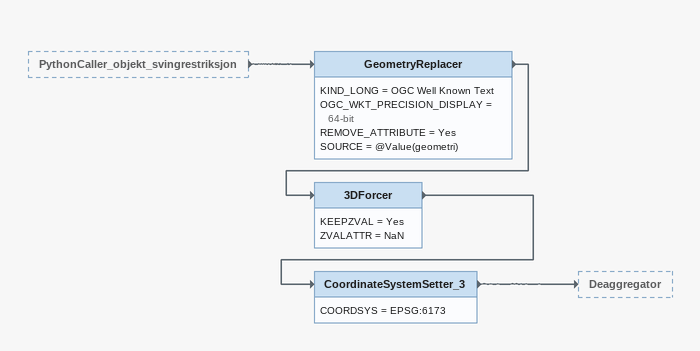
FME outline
PythonCaller_objekt_svingrestriksjon [outside]
    -> GeometryReplacer
GeometryReplacer
    KIND_LONG = OGC Well Known Text
    OGC_WKT_PRECISION_DISPLAY = 64-bit
    REMOVE_ATTRIBUTE = Yes
    SOURCE = @Value(geometri)
    -> 3DForcer
3DForcer
    KEEPZVAL = Yes
    ZVALATTR = NaN
    -> CoordinateSystemSetter_3
CoordinateSystemSetter_3
    COORDSYS = EPSG:6173
    -> Deaggregator
